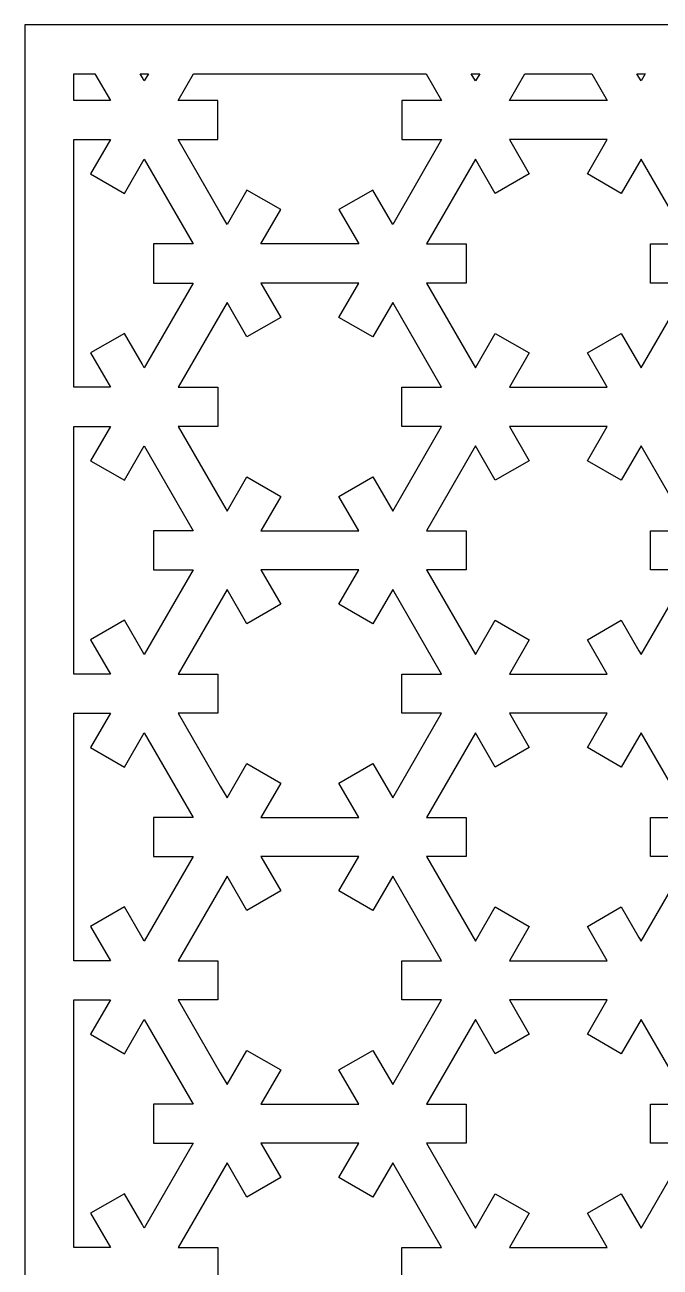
# Model space of a CAD drawing. Header units: centimetres. Extents: x -17.2 to -1.8, y -1.7 to 9.5.
# Drawn here: x -17.2 to -14.18, y 3.57 to 9.5 of the extents above; entities that cross this region are included whole.
import ezdxf

# ---------------------------------------------------------------- set-up
doc = ezdxf.new("R2010")
doc.units = ezdxf.units.CM
doc.header["$MEASUREMENT"] = 0
doc.layers.add('layer 1', color=7, linetype='Continuous')

msp = doc.modelspace()

# ---------------------------------------------------------------- linework, layer by layer
at = {"layer": 'layer 1', "color": 250}
for points, knots in [([(-17.20495, -1.68194), (-17.20495, -1.68194), (-17.20495, 9.5), (-17.20495, 9.5), (-17.20495, 9.5), (-17.20495, 9.5), (-9.7503, 9.5), (-9.7503, 9.5), (-9.7503, 9.5), (-9.7503, 9.5), (-9.7503, -1.68194), (-9.7503, -1.68194), (-9.7503, -1.68194), (-9.7503, -1.68194), (-17.20495, -1.68194), (-17.20495, -1.68194)], [0, 0, 0, 0, 0.2, 0.2, 0.2, 0.2, 0.4, 0.4, 0.4, 0.4, 0.6, 0.6, 0.6, 0.6, 1, 1, 1, 1]), ([(-16.97198, 9.13893), (-16.97198, 9.13893), (-16.97198, 9.13893), (-16.97198, 9.13893), (-16.97198, 9.13893), (-16.97198, 9.13893), (-16.79709, 9.13893), (-16.79709, 9.13893), (-16.79709, 9.13893), (-16.79709, 9.13893), (-16.87107, 9.26703), (-16.87107, 9.26703), (-16.87107, 9.26703), (-16.87107, 9.26703), (-16.97198, 9.26703), (-16.97198, 9.26703), (-16.97198, 9.26703), (-16.97198, 9.26703), (-16.97198, 9.13893), (-16.97198, 9.13893)], [0, 0, 0, 0, 0.1666667, 0.1666667, 0.1666667, 0.1666667, 0.3333333, 0.3333333, 0.3333333, 0.3333333, 0.5, 0.5, 0.5, 0.5, 0.6666667, 0.6666667, 0.6666667, 0.6666667, 1, 1, 1, 1]), ([(-16.65566, 9.26703), (-16.65566, 9.26703), (-16.65566, 9.26703), (-16.65566, 9.26703), (-16.65566, 9.26703), (-16.65566, 9.26703), (-16.64601, 9.25031), (-16.64601, 9.25031), (-16.64601, 9.25031), (-16.64601, 9.25031), (-16.63556, 9.23222), (-16.63556, 9.23222), (-16.63556, 9.23222), (-16.63556, 9.23222), (-16.61542, 9.26703), (-16.61542, 9.26703), (-16.61542, 9.26703), (-16.61542, 9.26703), (-16.65566, 9.26703), (-16.65566, 9.26703)], [0, 0, 0, 0, 0.1666667, 0.1666667, 0.1666667, 0.1666667, 0.3333333, 0.3333333, 0.3333333, 0.3333333, 0.5, 0.5, 0.5, 0.5, 0.6666667, 0.6666667, 0.6666667, 0.6666667, 1, 1, 1, 1]), ([(-16.40003, 9.26703), (-16.40003, 9.26703), (-16.40003, 9.26703), (-16.40003, 9.26703), (-16.40003, 9.26703), (-16.40003, 9.26703), (-16.47402, 9.13893), (-16.47402, 9.13893), (-16.47402, 9.13893), (-16.47402, 9.13893), (-16.28494, 9.13893), (-16.28494, 9.13893), (-16.28494, 9.13893), (-16.28494, 9.13893), (-16.28494, 9.13891), (-16.28494, 9.13891), (-16.28494, 9.13891), (-16.28494, 9.13891), (-16.28494, 8.95242), (-16.28494, 8.95242), (-16.28494, 8.95242), (-16.28494, 8.95242), (-16.28494, 8.95238), (-16.28494, 8.95238), (-16.28494, 8.95238), (-16.28494, 8.95238), (-16.47402, 8.95238), (-16.47402, 8.95238), (-16.47402, 8.95238), (-16.47402, 8.95238), (-16.27315, 8.60451), (-16.27315, 8.60451), (-16.27315, 8.60451), (-16.27315, 8.60451), (-16.24068, 8.54823), (-16.24068, 8.54823), (-16.24068, 8.54823), (-16.24068, 8.54823), (-16.14609, 8.712), (-16.14609, 8.712), (-16.14609, 8.712), (-16.14609, 8.712), (-15.98458, 8.61875), (-15.98458, 8.61875), (-15.98458, 8.61875), (-15.98458, 8.61875), (-15.98458, 8.61873), (-15.98458, 8.61873), (-15.98458, 8.61873), (-15.98458, 8.61873), (-16.0791, 8.45498), (-16.0791, 8.45498), (-16.0791, 8.45498), (-16.0791, 8.45498), (-15.61242, 8.45498), (-15.61242, 8.45498), (-15.61242, 8.45498), (-15.61242, 8.45498), (-15.70694, 8.61873), (-15.70694, 8.61873), (-15.70694, 8.61873), (-15.70694, 8.61873), (-15.70694, 8.61875), (-15.70694, 8.61875), (-15.70694, 8.61875), (-15.70694, 8.61875), (-15.5454, 8.712), (-15.5454, 8.712), (-15.5454, 8.712), (-15.5454, 8.712), (-15.45084, 8.54823), (-15.45084, 8.54823), (-15.45084, 8.54823), (-15.45084, 8.54823), (-15.21753, 8.95238), (-15.21753, 8.95238), (-15.21753, 8.95238), (-15.21753, 8.95238), (-15.40658, 8.95238), (-15.40658, 8.95238), (-15.40658, 8.95238), (-15.40658, 8.95238), (-15.40658, 8.95242), (-15.40658, 8.95242), (-15.40658, 8.95242), (-15.40658, 8.95242), (-15.40658, 9.13891), (-15.40658, 9.13891), (-15.40658, 9.13891), (-15.40658, 9.13891), (-15.40658, 9.13893), (-15.40658, 9.13893), (-15.40658, 9.13893), (-15.40658, 9.13893), (-15.21753, 9.13893), (-15.21753, 9.13893), (-15.21753, 9.13893), (-15.21753, 9.13893), (-15.29149, 9.26703), (-15.29149, 9.26703), (-15.29149, 9.26703), (-15.29149, 9.26703), (-16.40003, 9.26703), (-16.40003, 9.26703)], [0, 0, 0, 0, 0.037037, 0.037037, 0.037037, 0.037037, 0.0740741, 0.0740741, 0.0740741, 0.0740741, 0.1111111, 0.1111111, 0.1111111, 0.1111111, 0.1481481, 0.1481481, 0.1481481, 0.1481481, 0.1851852, 0.1851852, 0.1851852, 0.1851852, 0.2222222, 0.2222222, 0.2222222, 0.2222222, 0.2592593, 0.2592593, 0.2592593, 0.2592593, 0.2962963, 0.2962963, 0.2962963, 0.2962963, 0.3333333, 0.3333333, 0.3333333, 0.3333333, 0.3703704, 0.3703704, 0.3703704, 0.3703704, 0.4074074, 0.4074074, 0.4074074, 0.4074074, 0.4444444, 0.4444444, 0.4444444, 0.4444444, 0.4814815, 0.4814815, 0.4814815, 0.4814815, 0.5185185, 0.5185185, 0.5185185, 0.5185185, 0.5555556, 0.5555556, 0.5555556, 0.5555556, 0.5925926, 0.5925926, 0.5925926, 0.5925926, 0.6296296, 0.6296296, 0.6296296, 0.6296296, 0.6666667, 0.6666667, 0.6666667, 0.6666667, 0.7037037, 0.7037037, 0.7037037, 0.7037037, 0.7407407, 0.7407407, 0.7407407, 0.7407407, 0.7777778, 0.7777778, 0.7777778, 0.7777778, 0.8148148, 0.8148148, 0.8148148, 0.8148148, 0.8518519, 0.8518519, 0.8518519, 0.8518519, 0.8888889, 0.8888889, 0.8888889, 0.8888889, 0.9259259, 0.9259259, 0.9259259, 0.9259259, 1, 1, 1, 1]), ([(-15.07606, 9.26703), (-15.07606, 9.26703), (-15.07606, 9.26703), (-15.07606, 9.26703), (-15.07606, 9.26703), (-15.07606, 9.26703), (-15.05594, 9.23222), (-15.05594, 9.23222), (-15.05594, 9.23222), (-15.05594, 9.23222), (-15.03583, 9.26703), (-15.03583, 9.26703), (-15.03583, 9.26703), (-15.03583, 9.26703), (-15.07606, 9.26703), (-15.07606, 9.26703)], [0, 0, 0, 0, 0.2, 0.2, 0.2, 0.2, 0.4, 0.4, 0.4, 0.4, 0.6, 0.6, 0.6, 0.6, 1, 1, 1, 1]), ([(-14.82045, 9.26703), (-14.82045, 9.26703), (-14.82045, 9.26703), (-14.82045, 9.26703), (-14.82045, 9.26703), (-14.82045, 9.26703), (-14.8944, 9.13893), (-14.8944, 9.13893), (-14.8944, 9.13893), (-14.8944, 9.13893), (-14.42768, 9.13893), (-14.42768, 9.13893), (-14.42768, 9.13893), (-14.42768, 9.13893), (-14.50167, 9.26703), (-14.50167, 9.26703), (-14.50167, 9.26703), (-14.50167, 9.26703), (-14.82045, 9.26703), (-14.82045, 9.26703)], [0, 0, 0, 0, 0.1666667, 0.1666667, 0.1666667, 0.1666667, 0.3333333, 0.3333333, 0.3333333, 0.3333333, 0.5, 0.5, 0.5, 0.5, 0.6666667, 0.6666667, 0.6666667, 0.6666667, 1, 1, 1, 1]), ([(-14.28627, 9.26703), (-14.28627, 9.26703), (-14.28627, 9.26703), (-14.28627, 9.26703), (-14.28627, 9.26703), (-14.28627, 9.26703), (-14.2766, 9.25031), (-14.2766, 9.25031), (-14.2766, 9.25031), (-14.2766, 9.25031), (-14.26614, 9.23222), (-14.26614, 9.23222), (-14.26614, 9.23222), (-14.26614, 9.23222), (-14.24602, 9.26703), (-14.24602, 9.26703), (-14.24602, 9.26703), (-14.24602, 9.26703), (-14.28627, 9.26703), (-14.28627, 9.26703)], [0, 0, 0, 0, 0.1666667, 0.1666667, 0.1666667, 0.1666667, 0.3333333, 0.3333333, 0.3333333, 0.3333333, 0.5, 0.5, 0.5, 0.5, 0.6666667, 0.6666667, 0.6666667, 0.6666667, 1, 1, 1, 1]), ([(-16.97198, 7.77101), (-16.97198, 7.77101), (-16.97198, 7.77101), (-16.97198, 7.77101), (-16.97198, 7.77101), (-16.97198, 7.77101), (-16.79709, 7.77101), (-16.79709, 7.77101), (-16.79709, 7.77101), (-16.79709, 7.77101), (-16.89164, 7.93474), (-16.89164, 7.93474), (-16.89164, 7.93474), (-16.89164, 7.93474), (-16.7301, 8.02803), (-16.7301, 8.02803), (-16.7301, 8.02803), (-16.7301, 8.02803), (-16.64601, 7.88235), (-16.64601, 7.88235), (-16.64601, 7.88235), (-16.64601, 7.88235), (-16.63556, 7.86426), (-16.63556, 7.86426), (-16.63556, 7.86426), (-16.63556, 7.86426), (-16.40223, 8.26843), (-16.40223, 8.26843), (-16.40223, 8.26843), (-16.40223, 8.26843), (-16.59129, 8.26843), (-16.59129, 8.26843), (-16.59129, 8.26843), (-16.59129, 8.26843), (-16.59129, 8.26847), (-16.59129, 8.26847), (-16.59129, 8.26847), (-16.59129, 8.26847), (-16.59129, 8.45496), (-16.59129, 8.45496), (-16.59129, 8.45496), (-16.59129, 8.45496), (-16.59129, 8.45498), (-16.59129, 8.45498), (-16.59129, 8.45498), (-16.59129, 8.45498), (-16.40223, 8.45498), (-16.40223, 8.45498), (-16.40223, 8.45498), (-16.40223, 8.45498), (-16.63556, 8.85913), (-16.63556, 8.85913), (-16.63556, 8.85913), (-16.63556, 8.85913), (-16.7301, 8.69539), (-16.7301, 8.69539), (-16.7301, 8.69539), (-16.7301, 8.69539), (-16.89164, 8.78862), (-16.89164, 8.78862), (-16.89164, 8.78862), (-16.89164, 8.78862), (-16.89161, 8.78865), (-16.89161, 8.78865), (-16.89161, 8.78865), (-16.89161, 8.78865), (-16.89164, 8.78865), (-16.89164, 8.78865), (-16.89164, 8.78865), (-16.89164, 8.78865), (-16.79712, 8.95238), (-16.79712, 8.95238), (-16.79712, 8.95238), (-16.79712, 8.95238), (-16.97198, 8.95238), (-16.97198, 8.95238), (-16.97198, 8.95238), (-16.97198, 8.95238), (-16.97198, 7.77101), (-16.97198, 7.77101)], [0, 0, 0, 0, 0.047619, 0.047619, 0.047619, 0.047619, 0.0952381, 0.0952381, 0.0952381, 0.0952381, 0.1428571, 0.1428571, 0.1428571, 0.1428571, 0.1904762, 0.1904762, 0.1904762, 0.1904762, 0.2380952, 0.2380952, 0.2380952, 0.2380952, 0.2857143, 0.2857143, 0.2857143, 0.2857143, 0.3333333, 0.3333333, 0.3333333, 0.3333333, 0.3809524, 0.3809524, 0.3809524, 0.3809524, 0.4285714, 0.4285714, 0.4285714, 0.4285714, 0.4761905, 0.4761905, 0.4761905, 0.4761905, 0.5238095, 0.5238095, 0.5238095, 0.5238095, 0.5714286, 0.5714286, 0.5714286, 0.5714286, 0.6190476, 0.6190476, 0.6190476, 0.6190476, 0.6666667, 0.6666667, 0.6666667, 0.6666667, 0.7142857, 0.7142857, 0.7142857, 0.7142857, 0.7619048, 0.7619048, 0.7619048, 0.7619048, 0.8095238, 0.8095238, 0.8095238, 0.8095238, 0.8571429, 0.8571429, 0.8571429, 0.8571429, 0.9047619, 0.9047619, 0.9047619, 0.9047619, 1, 1, 1, 1]), ([(-14.8944, 7.77101), (-14.8944, 7.77101), (-14.8944, 7.77101), (-14.8944, 7.77101), (-14.8944, 7.77101), (-14.8944, 7.77101), (-14.79988, 7.93474), (-14.79988, 7.93474), (-14.79988, 7.93474), (-14.79988, 7.93474), (-14.96142, 8.02803), (-14.96142, 8.02803), (-14.96142, 8.02803), (-14.96142, 8.02803), (-15.05594, 7.86426), (-15.05594, 7.86426), (-15.05594, 7.86426), (-15.05594, 7.86426), (-15.28931, 8.26843), (-15.28931, 8.26843), (-15.28931, 8.26843), (-15.28931, 8.26843), (-15.10024, 8.26843), (-15.10024, 8.26843), (-15.10024, 8.26843), (-15.10024, 8.26843), (-15.10024, 8.26847), (-15.10024, 8.26847), (-15.10024, 8.26847), (-15.10024, 8.26847), (-15.10024, 8.45496), (-15.10024, 8.45496), (-15.10024, 8.45496), (-15.10024, 8.45496), (-15.10024, 8.45498), (-15.10024, 8.45498), (-15.10024, 8.45498), (-15.10024, 8.45498), (-15.28931, 8.45498), (-15.28931, 8.45498), (-15.28931, 8.45498), (-15.28931, 8.45498), (-15.05598, 8.85913), (-15.05598, 8.85913), (-15.05598, 8.85913), (-15.05598, 8.85913), (-14.96142, 8.69539), (-14.96142, 8.69539), (-14.96142, 8.69539), (-14.96142, 8.69539), (-14.79988, 8.78862), (-14.79988, 8.78862), (-14.79988, 8.78862), (-14.79988, 8.78862), (-14.79988, 8.78865), (-14.79988, 8.78865), (-14.79988, 8.78865), (-14.79988, 8.78865), (-14.8944, 8.95238), (-14.8944, 8.95238), (-14.8944, 8.95238), (-14.8944, 8.95238), (-14.42772, 8.95238), (-14.42772, 8.95238), (-14.42772, 8.95238), (-14.42772, 8.95238), (-14.52224, 8.78865), (-14.52224, 8.78865), (-14.52224, 8.78865), (-14.52224, 8.78865), (-14.52224, 8.78862), (-14.52224, 8.78862), (-14.52224, 8.78862), (-14.52224, 8.78862), (-14.36069, 8.69539), (-14.36069, 8.69539), (-14.36069, 8.69539), (-14.36069, 8.69539), (-14.26614, 8.85913), (-14.26614, 8.85913), (-14.26614, 8.85913), (-14.26614, 8.85913), (-14.03282, 8.45498), (-14.03282, 8.45498), (-14.03282, 8.45498), (-14.03282, 8.45498), (-14.22188, 8.45498), (-14.22188, 8.45498), (-14.22188, 8.45498), (-14.22188, 8.45498), (-14.22188, 8.45496), (-14.22188, 8.45496), (-14.22188, 8.45496), (-14.22188, 8.45496), (-14.22188, 8.26847), (-14.22188, 8.26847), (-14.22188, 8.26847), (-14.22188, 8.26847), (-14.22188, 8.26843), (-14.22188, 8.26843), (-14.22188, 8.26843), (-14.22188, 8.26843), (-14.03282, 8.26843), (-14.03282, 8.26843), (-14.03282, 8.26843), (-14.03282, 8.26843), (-14.26614, 7.86426), (-14.26614, 7.86426), (-14.26614, 7.86426), (-14.26614, 7.86426), (-14.2766, 7.88239), (-14.2766, 7.88239), (-14.2766, 7.88239), (-14.2766, 7.88239), (-14.36069, 8.02803), (-14.36069, 8.02803), (-14.36069, 8.02803), (-14.36069, 8.02803), (-14.52224, 7.93478), (-14.52224, 7.93478), (-14.52224, 7.93478), (-14.52224, 7.93478), (-14.42768, 7.77101), (-14.42768, 7.77101), (-14.42768, 7.77101), (-14.42768, 7.77101), (-14.8944, 7.77101), (-14.8944, 7.77101)], [0, 0, 0, 0, 0.030303, 0.030303, 0.030303, 0.030303, 0.0606061, 0.0606061, 0.0606061, 0.0606061, 0.0909091, 0.0909091, 0.0909091, 0.0909091, 0.1212121, 0.1212121, 0.1212121, 0.1212121, 0.1515152, 0.1515152, 0.1515152, 0.1515152, 0.1818182, 0.1818182, 0.1818182, 0.1818182, 0.2121212, 0.2121212, 0.2121212, 0.2121212, 0.2424242, 0.2424242, 0.2424242, 0.2424242, 0.2727273, 0.2727273, 0.2727273, 0.2727273, 0.3030303, 0.3030303, 0.3030303, 0.3030303, 0.3333333, 0.3333333, 0.3333333, 0.3333333, 0.3636364, 0.3636364, 0.3636364, 0.3636364, 0.3939394, 0.3939394, 0.3939394, 0.3939394, 0.4242424, 0.4242424, 0.4242424, 0.4242424, 0.4545455, 0.4545455, 0.4545455, 0.4545455, 0.4848485, 0.4848485, 0.4848485, 0.4848485, 0.5151515, 0.5151515, 0.5151515, 0.5151515, 0.5454545, 0.5454545, 0.5454545, 0.5454545, 0.5757576, 0.5757576, 0.5757576, 0.5757576, 0.6060606, 0.6060606, 0.6060606, 0.6060606, 0.6363636, 0.6363636, 0.6363636, 0.6363636, 0.6666667, 0.6666667, 0.6666667, 0.6666667, 0.6969697, 0.6969697, 0.6969697, 0.6969697, 0.7272727, 0.7272727, 0.7272727, 0.7272727, 0.7575758, 0.7575758, 0.7575758, 0.7575758, 0.7878788, 0.7878788, 0.7878788, 0.7878788, 0.8181818, 0.8181818, 0.8181818, 0.8181818, 0.8484848, 0.8484848, 0.8484848, 0.8484848, 0.8787879, 0.8787879, 0.8787879, 0.8787879, 0.9090909, 0.9090909, 0.9090909, 0.9090909, 0.9393939, 0.9393939, 0.9393939, 0.9393939, 1, 1, 1, 1]), ([(-15.70694, 8.10466), (-15.70694, 8.10466), (-15.70694, 8.10466), (-15.70694, 8.10466), (-15.70694, 8.10466), (-15.70694, 8.10466), (-15.5454, 8.01143), (-15.5454, 8.01143), (-15.5454, 8.01143), (-15.5454, 8.01143), (-15.45088, 8.17516), (-15.45088, 8.17516), (-15.45088, 8.17516), (-15.45088, 8.17516), (-15.21753, 7.77101), (-15.21753, 7.77101), (-15.21753, 7.77101), (-15.21753, 7.77101), (-15.40658, 7.77101), (-15.40658, 7.77101), (-15.40658, 7.77101), (-15.40658, 7.77101), (-15.40658, 7.77098), (-15.40658, 7.77098), (-15.40658, 7.77098), (-15.40658, 7.77098), (-15.40658, 7.58448), (-15.40658, 7.58448), (-15.40658, 7.58448), (-15.40658, 7.58448), (-15.40658, 7.58442), (-15.40658, 7.58442), (-15.40658, 7.58442), (-15.40658, 7.58442), (-15.21753, 7.58442), (-15.21753, 7.58442), (-15.21753, 7.58442), (-15.21753, 7.58442), (-15.45084, 7.18031), (-15.45084, 7.18031), (-15.45084, 7.18031), (-15.45084, 7.18031), (-15.5454, 7.34407), (-15.5454, 7.34407), (-15.5454, 7.34407), (-15.5454, 7.34407), (-15.70694, 7.25083), (-15.70694, 7.25083), (-15.70694, 7.25083), (-15.70694, 7.25083), (-15.70694, 7.25079), (-15.70694, 7.25079), (-15.70694, 7.25079), (-15.70694, 7.25079), (-15.70694, 7.25075), (-15.70694, 7.25075), (-15.70694, 7.25075), (-15.70694, 7.25075), (-15.61242, 7.08706), (-15.61242, 7.08706), (-15.61242, 7.08706), (-15.61242, 7.08706), (-16.0791, 7.08706), (-16.0791, 7.08706), (-16.0791, 7.08706), (-16.0791, 7.08706), (-15.98458, 7.25075), (-15.98458, 7.25075), (-15.98458, 7.25075), (-15.98458, 7.25075), (-15.98458, 7.25083), (-15.98458, 7.25083), (-15.98458, 7.25083), (-15.98458, 7.25083), (-16.14609, 7.34407), (-16.14609, 7.34407), (-16.14609, 7.34407), (-16.14609, 7.34407), (-16.24068, 7.18027), (-16.24068, 7.18027), (-16.24068, 7.18027), (-16.24068, 7.18027), (-16.27315, 7.23659), (-16.27315, 7.23659), (-16.27315, 7.23659), (-16.27315, 7.23659), (-16.47402, 7.58442), (-16.47402, 7.58442), (-16.47402, 7.58442), (-16.47402, 7.58442), (-16.28494, 7.58442), (-16.28494, 7.58442), (-16.28494, 7.58442), (-16.28494, 7.58442), (-16.28494, 7.58448), (-16.28494, 7.58448), (-16.28494, 7.58448), (-16.28494, 7.58448), (-16.28494, 7.77098), (-16.28494, 7.77098), (-16.28494, 7.77098), (-16.28494, 7.77098), (-16.28494, 7.77101), (-16.28494, 7.77101), (-16.28494, 7.77101), (-16.28494, 7.77101), (-16.47402, 7.77101), (-16.47402, 7.77101), (-16.47402, 7.77101), (-16.47402, 7.77101), (-16.24065, 8.17516), (-16.24065, 8.17516), (-16.24065, 8.17516), (-16.24065, 8.17516), (-16.14609, 8.01143), (-16.14609, 8.01143), (-16.14609, 8.01143), (-16.14609, 8.01143), (-15.98454, 8.10466), (-15.98454, 8.10466), (-15.98454, 8.10466), (-15.98454, 8.10466), (-16.0791, 8.26843), (-16.0791, 8.26843), (-16.0791, 8.26843), (-16.0791, 8.26843), (-15.61238, 8.26843), (-15.61238, 8.26843), (-15.61238, 8.26843), (-15.61238, 8.26843), (-15.70694, 8.10466), (-15.70694, 8.10466)], [0, 0, 0, 0, 0.0294118, 0.0294118, 0.0294118, 0.0294118, 0.0588235, 0.0588235, 0.0588235, 0.0588235, 0.0882353, 0.0882353, 0.0882353, 0.0882353, 0.1176471, 0.1176471, 0.1176471, 0.1176471, 0.1470588, 0.1470588, 0.1470588, 0.1470588, 0.1764706, 0.1764706, 0.1764706, 0.1764706, 0.2058824, 0.2058824, 0.2058824, 0.2058824, 0.2352941, 0.2352941, 0.2352941, 0.2352941, 0.2647059, 0.2647059, 0.2647059, 0.2647059, 0.2941176, 0.2941176, 0.2941176, 0.2941176, 0.3235294, 0.3235294, 0.3235294, 0.3235294, 0.3529412, 0.3529412, 0.3529412, 0.3529412, 0.3823529, 0.3823529, 0.3823529, 0.3823529, 0.4117647, 0.4117647, 0.4117647, 0.4117647, 0.4411765, 0.4411765, 0.4411765, 0.4411765, 0.4705882, 0.4705882, 0.4705882, 0.4705882, 0.5, 0.5, 0.5, 0.5, 0.5294118, 0.5294118, 0.5294118, 0.5294118, 0.5588235, 0.5588235, 0.5588235, 0.5588235, 0.5882353, 0.5882353, 0.5882353, 0.5882353, 0.6176471, 0.6176471, 0.6176471, 0.6176471, 0.6470588, 0.6470588, 0.6470588, 0.6470588, 0.6764706, 0.6764706, 0.6764706, 0.6764706, 0.7058824, 0.7058824, 0.7058824, 0.7058824, 0.7352941, 0.7352941, 0.7352941, 0.7352941, 0.7647059, 0.7647059, 0.7647059, 0.7647059, 0.7941176, 0.7941176, 0.7941176, 0.7941176, 0.8235294, 0.8235294, 0.8235294, 0.8235294, 0.8529412, 0.8529412, 0.8529412, 0.8529412, 0.8823529, 0.8823529, 0.8823529, 0.8823529, 0.9117647, 0.9117647, 0.9117647, 0.9117647, 0.9411765, 0.9411765, 0.9411765, 0.9411765, 1, 1, 1, 1]), ([(-16.97198, 6.40307), (-16.97198, 6.40307), (-16.97198, 6.40307), (-16.97198, 6.40307), (-16.97198, 6.40307), (-16.97198, 6.40307), (-16.79709, 6.40307), (-16.79709, 6.40307), (-16.79709, 6.40307), (-16.79709, 6.40307), (-16.89164, 6.56682), (-16.89164, 6.56682), (-16.89164, 6.56682), (-16.89164, 6.56682), (-16.7301, 6.66009), (-16.7301, 6.66009), (-16.7301, 6.66009), (-16.7301, 6.66009), (-16.64601, 6.51443), (-16.64601, 6.51443), (-16.64601, 6.51443), (-16.64601, 6.51443), (-16.63556, 6.49632), (-16.63556, 6.49632), (-16.63556, 6.49632), (-16.63556, 6.49632), (-16.40223, 6.90053), (-16.40223, 6.90053), (-16.40223, 6.90053), (-16.40223, 6.90053), (-16.59129, 6.90053), (-16.59129, 6.90053), (-16.59129, 6.90053), (-16.59129, 6.90053), (-16.59129, 7.08699), (-16.59129, 7.08699), (-16.59129, 7.08699), (-16.59129, 7.08699), (-16.59129, 7.08706), (-16.59129, 7.08706), (-16.59129, 7.08706), (-16.59129, 7.08706), (-16.40223, 7.08706), (-16.40223, 7.08706), (-16.40223, 7.08706), (-16.40223, 7.08706), (-16.63556, 7.49121), (-16.63556, 7.49121), (-16.63556, 7.49121), (-16.63556, 7.49121), (-16.7301, 7.32741), (-16.7301, 7.32741), (-16.7301, 7.32741), (-16.7301, 7.32741), (-16.89164, 7.42069), (-16.89164, 7.42069), (-16.89164, 7.42069), (-16.89164, 7.42069), (-16.89161, 7.42073), (-16.89161, 7.42073), (-16.89161, 7.42073), (-16.89161, 7.42073), (-16.89164, 7.42073), (-16.89164, 7.42073), (-16.89164, 7.42073), (-16.89164, 7.42073), (-16.79712, 7.58442), (-16.79712, 7.58442), (-16.79712, 7.58442), (-16.79712, 7.58442), (-16.97198, 7.58442), (-16.97198, 7.58442), (-16.97198, 7.58442), (-16.97198, 7.58442), (-16.97198, 6.40307), (-16.97198, 6.40307)], [0, 0, 0, 0, 0.05, 0.05, 0.05, 0.05, 0.1, 0.1, 0.1, 0.1, 0.15, 0.15, 0.15, 0.15, 0.2, 0.2, 0.2, 0.2, 0.25, 0.25, 0.25, 0.25, 0.3, 0.3, 0.3, 0.3, 0.35, 0.35, 0.35, 0.35, 0.4, 0.4, 0.4, 0.4, 0.45, 0.45, 0.45, 0.45, 0.5, 0.5, 0.5, 0.5, 0.55, 0.55, 0.55, 0.55, 0.6, 0.6, 0.6, 0.6, 0.65, 0.65, 0.65, 0.65, 0.7, 0.7, 0.7, 0.7, 0.75, 0.75, 0.75, 0.75, 0.8, 0.8, 0.8, 0.8, 0.85, 0.85, 0.85, 0.85, 0.9, 0.9, 0.9, 0.9, 1, 1, 1, 1]), ([(-14.8944, 6.40307), (-14.8944, 6.40307), (-14.8944, 6.40307), (-14.8944, 6.40307), (-14.8944, 6.40307), (-14.8944, 6.40307), (-14.79988, 6.56682), (-14.79988, 6.56682), (-14.79988, 6.56682), (-14.79988, 6.56682), (-14.96142, 6.66005), (-14.96142, 6.66005), (-14.96142, 6.66005), (-14.96142, 6.66005), (-14.96142, 6.66009), (-14.96142, 6.66009), (-14.96142, 6.66009), (-14.96142, 6.66009), (-15.05594, 6.49632), (-15.05594, 6.49632), (-15.05594, 6.49632), (-15.05594, 6.49632), (-15.28931, 6.90053), (-15.28931, 6.90053), (-15.28931, 6.90053), (-15.28931, 6.90053), (-15.10024, 6.90053), (-15.10024, 6.90053), (-15.10024, 6.90053), (-15.10024, 6.90053), (-15.10024, 7.08699), (-15.10024, 7.08699), (-15.10024, 7.08699), (-15.10024, 7.08699), (-15.10024, 7.08706), (-15.10024, 7.08706), (-15.10024, 7.08706), (-15.10024, 7.08706), (-15.28931, 7.08706), (-15.28931, 7.08706), (-15.28931, 7.08706), (-15.28931, 7.08706), (-15.05598, 7.49121), (-15.05598, 7.49121), (-15.05598, 7.49121), (-15.05598, 7.49121), (-14.96142, 7.32741), (-14.96142, 7.32741), (-14.96142, 7.32741), (-14.96142, 7.32741), (-14.79988, 7.42069), (-14.79988, 7.42069), (-14.79988, 7.42069), (-14.79988, 7.42069), (-14.79988, 7.42073), (-14.79988, 7.42073), (-14.79988, 7.42073), (-14.79988, 7.42073), (-14.8944, 7.58442), (-14.8944, 7.58442), (-14.8944, 7.58442), (-14.8944, 7.58442), (-14.42772, 7.58442), (-14.42772, 7.58442), (-14.42772, 7.58442), (-14.42772, 7.58442), (-14.52224, 7.42073), (-14.52224, 7.42073), (-14.52224, 7.42073), (-14.52224, 7.42073), (-14.52224, 7.42069), (-14.52224, 7.42069), (-14.52224, 7.42069), (-14.52224, 7.42069), (-14.36069, 7.32741), (-14.36069, 7.32741), (-14.36069, 7.32741), (-14.36069, 7.32741), (-14.26614, 7.49121), (-14.26614, 7.49121), (-14.26614, 7.49121), (-14.26614, 7.49121), (-14.03282, 7.08706), (-14.03282, 7.08706), (-14.03282, 7.08706), (-14.03282, 7.08706), (-14.22188, 7.08706), (-14.22188, 7.08706), (-14.22188, 7.08706), (-14.22188, 7.08706), (-14.22188, 7.08699), (-14.22188, 7.08699), (-14.22188, 7.08699), (-14.22188, 7.08699), (-14.22188, 6.90053), (-14.22188, 6.90053), (-14.22188, 6.90053), (-14.22188, 6.90053), (-14.03282, 6.90053), (-14.03282, 6.90053), (-14.03282, 6.90053), (-14.03282, 6.90053), (-14.26614, 6.49632), (-14.26614, 6.49632), (-14.26614, 6.49632), (-14.26614, 6.49632), (-14.2766, 6.51443), (-14.2766, 6.51443), (-14.2766, 6.51443), (-14.2766, 6.51443), (-14.36069, 6.66009), (-14.36069, 6.66009), (-14.36069, 6.66009), (-14.36069, 6.66009), (-14.52224, 6.56682), (-14.52224, 6.56682), (-14.52224, 6.56682), (-14.52224, 6.56682), (-14.42768, 6.40307), (-14.42768, 6.40307), (-14.42768, 6.40307), (-14.42768, 6.40307), (-14.8944, 6.40307), (-14.8944, 6.40307)], [0, 0, 0, 0, 0.03125, 0.03125, 0.03125, 0.03125, 0.0625, 0.0625, 0.0625, 0.0625, 0.09375, 0.09375, 0.09375, 0.09375, 0.125, 0.125, 0.125, 0.125, 0.15625, 0.15625, 0.15625, 0.15625, 0.1875, 0.1875, 0.1875, 0.1875, 0.21875, 0.21875, 0.21875, 0.21875, 0.25, 0.25, 0.25, 0.25, 0.28125, 0.28125, 0.28125, 0.28125, 0.3125, 0.3125, 0.3125, 0.3125, 0.34375, 0.34375, 0.34375, 0.34375, 0.375, 0.375, 0.375, 0.375, 0.40625, 0.40625, 0.40625, 0.40625, 0.4375, 0.4375, 0.4375, 0.4375, 0.46875, 0.46875, 0.46875, 0.46875, 0.5, 0.5, 0.5, 0.5, 0.53125, 0.53125, 0.53125, 0.53125, 0.5625, 0.5625, 0.5625, 0.5625, 0.59375, 0.59375, 0.59375, 0.59375, 0.625, 0.625, 0.625, 0.625, 0.65625, 0.65625, 0.65625, 0.65625, 0.6875, 0.6875, 0.6875, 0.6875, 0.71875, 0.71875, 0.71875, 0.71875, 0.75, 0.75, 0.75, 0.75, 0.78125, 0.78125, 0.78125, 0.78125, 0.8125, 0.8125, 0.8125, 0.8125, 0.84375, 0.84375, 0.84375, 0.84375, 0.875, 0.875, 0.875, 0.875, 0.90625, 0.90625, 0.90625, 0.90625, 0.9375, 0.9375, 0.9375, 0.9375, 1, 1, 1, 1]), ([(-15.70694, 6.73674), (-15.70694, 6.73674), (-15.70694, 6.73674), (-15.70694, 6.73674), (-15.70694, 6.73674), (-15.70694, 6.73674), (-15.5454, 6.64346), (-15.5454, 6.64346), (-15.5454, 6.64346), (-15.5454, 6.64346), (-15.45088, 6.80722), (-15.45088, 6.80722), (-15.45088, 6.80722), (-15.45088, 6.80722), (-15.21753, 6.40307), (-15.21753, 6.40307), (-15.21753, 6.40307), (-15.21753, 6.40307), (-15.40658, 6.40307), (-15.40658, 6.40307), (-15.40658, 6.40307), (-15.40658, 6.40307), (-15.40658, 6.40302), (-15.40658, 6.40302), (-15.40658, 6.40302), (-15.40658, 6.40302), (-15.40658, 6.21652), (-15.40658, 6.21652), (-15.40658, 6.21652), (-15.40658, 6.21652), (-15.40658, 6.2165), (-15.40658, 6.2165), (-15.40658, 6.2165), (-15.40658, 6.2165), (-15.21753, 6.2165), (-15.21753, 6.2165), (-15.21753, 6.2165), (-15.21753, 6.2165), (-15.45084, 5.81235), (-15.45084, 5.81235), (-15.45084, 5.81235), (-15.45084, 5.81235), (-15.5454, 5.97614), (-15.5454, 5.97614), (-15.5454, 5.97614), (-15.5454, 5.97614), (-15.70694, 5.88287), (-15.70694, 5.88287), (-15.70694, 5.88287), (-15.70694, 5.88287), (-15.70694, 5.88283), (-15.70694, 5.88283), (-15.70694, 5.88283), (-15.70694, 5.88283), (-15.61242, 5.7191), (-15.61242, 5.7191), (-15.61242, 5.7191), (-15.61242, 5.7191), (-16.0791, 5.7191), (-16.0791, 5.7191), (-16.0791, 5.7191), (-16.0791, 5.7191), (-15.98458, 5.88283), (-15.98458, 5.88283), (-15.98458, 5.88283), (-15.98458, 5.88283), (-15.98458, 5.88287), (-15.98458, 5.88287), (-15.98458, 5.88287), (-15.98458, 5.88287), (-16.14609, 5.97614), (-16.14609, 5.97614), (-16.14609, 5.97614), (-16.14609, 5.97614), (-16.24068, 5.81235), (-16.24068, 5.81235), (-16.24068, 5.81235), (-16.24068, 5.81235), (-16.27315, 5.86863), (-16.27315, 5.86863), (-16.27315, 5.86863), (-16.27315, 5.86863), (-16.47402, 6.2165), (-16.47402, 6.2165), (-16.47402, 6.2165), (-16.47402, 6.2165), (-16.28494, 6.2165), (-16.28494, 6.2165), (-16.28494, 6.2165), (-16.28494, 6.2165), (-16.28494, 6.21652), (-16.28494, 6.21652), (-16.28494, 6.21652), (-16.28494, 6.21652), (-16.28494, 6.40302), (-16.28494, 6.40302), (-16.28494, 6.40302), (-16.28494, 6.40302), (-16.28494, 6.40307), (-16.28494, 6.40307), (-16.28494, 6.40307), (-16.28494, 6.40307), (-16.47402, 6.40307), (-16.47402, 6.40307), (-16.47402, 6.40307), (-16.47402, 6.40307), (-16.24065, 6.80722), (-16.24065, 6.80722), (-16.24065, 6.80722), (-16.24065, 6.80722), (-16.14609, 6.64346), (-16.14609, 6.64346), (-16.14609, 6.64346), (-16.14609, 6.64346), (-15.98454, 6.73674), (-15.98454, 6.73674), (-15.98454, 6.73674), (-15.98454, 6.73674), (-16.0791, 6.90053), (-16.0791, 6.90053), (-16.0791, 6.90053), (-16.0791, 6.90053), (-15.61238, 6.90053), (-15.61238, 6.90053), (-15.61238, 6.90053), (-15.61238, 6.90053), (-15.70694, 6.73674), (-15.70694, 6.73674)], [0, 0, 0, 0, 0.030303, 0.030303, 0.030303, 0.030303, 0.0606061, 0.0606061, 0.0606061, 0.0606061, 0.0909091, 0.0909091, 0.0909091, 0.0909091, 0.1212121, 0.1212121, 0.1212121, 0.1212121, 0.1515152, 0.1515152, 0.1515152, 0.1515152, 0.1818182, 0.1818182, 0.1818182, 0.1818182, 0.2121212, 0.2121212, 0.2121212, 0.2121212, 0.2424242, 0.2424242, 0.2424242, 0.2424242, 0.2727273, 0.2727273, 0.2727273, 0.2727273, 0.3030303, 0.3030303, 0.3030303, 0.3030303, 0.3333333, 0.3333333, 0.3333333, 0.3333333, 0.3636364, 0.3636364, 0.3636364, 0.3636364, 0.3939394, 0.3939394, 0.3939394, 0.3939394, 0.4242424, 0.4242424, 0.4242424, 0.4242424, 0.4545455, 0.4545455, 0.4545455, 0.4545455, 0.4848485, 0.4848485, 0.4848485, 0.4848485, 0.5151515, 0.5151515, 0.5151515, 0.5151515, 0.5454545, 0.5454545, 0.5454545, 0.5454545, 0.5757576, 0.5757576, 0.5757576, 0.5757576, 0.6060606, 0.6060606, 0.6060606, 0.6060606, 0.6363636, 0.6363636, 0.6363636, 0.6363636, 0.6666667, 0.6666667, 0.6666667, 0.6666667, 0.6969697, 0.6969697, 0.6969697, 0.6969697, 0.7272727, 0.7272727, 0.7272727, 0.7272727, 0.7575758, 0.7575758, 0.7575758, 0.7575758, 0.7878788, 0.7878788, 0.7878788, 0.7878788, 0.8181818, 0.8181818, 0.8181818, 0.8181818, 0.8484848, 0.8484848, 0.8484848, 0.8484848, 0.8787879, 0.8787879, 0.8787879, 0.8787879, 0.9090909, 0.9090909, 0.9090909, 0.9090909, 0.9393939, 0.9393939, 0.9393939, 0.9393939, 1, 1, 1, 1]), ([(-16.97198, 5.03512), (-16.97198, 5.03512), (-16.97198, 5.03512), (-16.97198, 5.03512), (-16.97198, 5.03512), (-16.97198, 5.03512), (-16.79709, 5.03512), (-16.79709, 5.03512), (-16.79709, 5.03512), (-16.79709, 5.03512), (-16.89164, 5.19888), (-16.89164, 5.19888), (-16.89164, 5.19888), (-16.89164, 5.19888), (-16.7301, 5.29213), (-16.7301, 5.29213), (-16.7301, 5.29213), (-16.7301, 5.29213), (-16.64601, 5.14649), (-16.64601, 5.14649), (-16.64601, 5.14649), (-16.64601, 5.14649), (-16.63556, 5.1284), (-16.63556, 5.1284), (-16.63556, 5.1284), (-16.63556, 5.1284), (-16.40223, 5.53255), (-16.40223, 5.53255), (-16.40223, 5.53255), (-16.40223, 5.53255), (-16.59129, 5.53255), (-16.59129, 5.53255), (-16.59129, 5.53255), (-16.59129, 5.53255), (-16.59129, 5.53257), (-16.59129, 5.53257), (-16.59129, 5.53257), (-16.59129, 5.53257), (-16.59129, 5.71907), (-16.59129, 5.71907), (-16.59129, 5.71907), (-16.59129, 5.71907), (-16.59129, 5.7191), (-16.59129, 5.7191), (-16.59129, 5.7191), (-16.59129, 5.7191), (-16.40223, 5.7191), (-16.40223, 5.7191), (-16.40223, 5.7191), (-16.40223, 5.7191), (-16.63556, 6.12323), (-16.63556, 6.12323), (-16.63556, 6.12323), (-16.63556, 6.12323), (-16.7301, 5.95949), (-16.7301, 5.95949), (-16.7301, 5.95949), (-16.7301, 5.95949), (-16.89164, 6.05272), (-16.89164, 6.05272), (-16.89164, 6.05272), (-16.89164, 6.05272), (-16.89161, 6.05276), (-16.89161, 6.05276), (-16.89161, 6.05276), (-16.89161, 6.05276), (-16.89164, 6.05276), (-16.89164, 6.05276), (-16.89164, 6.05276), (-16.89164, 6.05276), (-16.79712, 6.2165), (-16.79712, 6.2165), (-16.79712, 6.2165), (-16.79712, 6.2165), (-16.97198, 6.2165), (-16.97198, 6.2165), (-16.97198, 6.2165), (-16.97198, 6.2165), (-16.97198, 5.03512), (-16.97198, 5.03512)], [0, 0, 0, 0, 0.047619, 0.047619, 0.047619, 0.047619, 0.0952381, 0.0952381, 0.0952381, 0.0952381, 0.1428571, 0.1428571, 0.1428571, 0.1428571, 0.1904762, 0.1904762, 0.1904762, 0.1904762, 0.2380952, 0.2380952, 0.2380952, 0.2380952, 0.2857143, 0.2857143, 0.2857143, 0.2857143, 0.3333333, 0.3333333, 0.3333333, 0.3333333, 0.3809524, 0.3809524, 0.3809524, 0.3809524, 0.4285714, 0.4285714, 0.4285714, 0.4285714, 0.4761905, 0.4761905, 0.4761905, 0.4761905, 0.5238095, 0.5238095, 0.5238095, 0.5238095, 0.5714286, 0.5714286, 0.5714286, 0.5714286, 0.6190476, 0.6190476, 0.6190476, 0.6190476, 0.6666667, 0.6666667, 0.6666667, 0.6666667, 0.7142857, 0.7142857, 0.7142857, 0.7142857, 0.7619048, 0.7619048, 0.7619048, 0.7619048, 0.8095238, 0.8095238, 0.8095238, 0.8095238, 0.8571429, 0.8571429, 0.8571429, 0.8571429, 0.9047619, 0.9047619, 0.9047619, 0.9047619, 1, 1, 1, 1]), ([(-14.8944, 5.03512), (-14.8944, 5.03512), (-14.8944, 5.03512), (-14.8944, 5.03512), (-14.8944, 5.03512), (-14.8944, 5.03512), (-14.79988, 5.19888), (-14.79988, 5.19888), (-14.79988, 5.19888), (-14.79988, 5.19888), (-14.96142, 5.29213), (-14.96142, 5.29213), (-14.96142, 5.29213), (-14.96142, 5.29213), (-15.05594, 5.1284), (-15.05594, 5.1284), (-15.05594, 5.1284), (-15.05594, 5.1284), (-15.28931, 5.53255), (-15.28931, 5.53255), (-15.28931, 5.53255), (-15.28931, 5.53255), (-15.10024, 5.53255), (-15.10024, 5.53255), (-15.10024, 5.53255), (-15.10024, 5.53255), (-15.10024, 5.53257), (-15.10024, 5.53257), (-15.10024, 5.53257), (-15.10024, 5.53257), (-15.10024, 5.71907), (-15.10024, 5.71907), (-15.10024, 5.71907), (-15.10024, 5.71907), (-15.10024, 5.7191), (-15.10024, 5.7191), (-15.10024, 5.7191), (-15.10024, 5.7191), (-15.28931, 5.7191), (-15.28931, 5.7191), (-15.28931, 5.7191), (-15.28931, 5.7191), (-15.05598, 6.12323), (-15.05598, 6.12323), (-15.05598, 6.12323), (-15.05598, 6.12323), (-14.96142, 5.95949), (-14.96142, 5.95949), (-14.96142, 5.95949), (-14.96142, 5.95949), (-14.79988, 6.05272), (-14.79988, 6.05272), (-14.79988, 6.05272), (-14.79988, 6.05272), (-14.79988, 6.05276), (-14.79988, 6.05276), (-14.79988, 6.05276), (-14.79988, 6.05276), (-14.8944, 6.2165), (-14.8944, 6.2165), (-14.8944, 6.2165), (-14.8944, 6.2165), (-14.42772, 6.2165), (-14.42772, 6.2165), (-14.42772, 6.2165), (-14.42772, 6.2165), (-14.52224, 6.05276), (-14.52224, 6.05276), (-14.52224, 6.05276), (-14.52224, 6.05276), (-14.52224, 6.05272), (-14.52224, 6.05272), (-14.52224, 6.05272), (-14.52224, 6.05272), (-14.36069, 5.95949), (-14.36069, 5.95949), (-14.36069, 5.95949), (-14.36069, 5.95949), (-14.26614, 6.12323), (-14.26614, 6.12323), (-14.26614, 6.12323), (-14.26614, 6.12323), (-14.03282, 5.7191), (-14.03282, 5.7191), (-14.03282, 5.7191), (-14.03282, 5.7191), (-14.22188, 5.7191), (-14.22188, 5.7191), (-14.22188, 5.7191), (-14.22188, 5.7191), (-14.22188, 5.71907), (-14.22188, 5.71907), (-14.22188, 5.71907), (-14.22188, 5.71907), (-14.22188, 5.53257), (-14.22188, 5.53257), (-14.22188, 5.53257), (-14.22188, 5.53257), (-14.22188, 5.53255), (-14.22188, 5.53255), (-14.22188, 5.53255), (-14.22188, 5.53255), (-14.03282, 5.53255), (-14.03282, 5.53255), (-14.03282, 5.53255), (-14.03282, 5.53255), (-14.26614, 5.1284), (-14.26614, 5.1284), (-14.26614, 5.1284), (-14.26614, 5.1284), (-14.2766, 5.14649), (-14.2766, 5.14649), (-14.2766, 5.14649), (-14.2766, 5.14649), (-14.36069, 5.29213), (-14.36069, 5.29213), (-14.36069, 5.29213), (-14.36069, 5.29213), (-14.52224, 5.19888), (-14.52224, 5.19888), (-14.52224, 5.19888), (-14.52224, 5.19888), (-14.42768, 5.03512), (-14.42768, 5.03512), (-14.42768, 5.03512), (-14.42768, 5.03512), (-14.8944, 5.03512), (-14.8944, 5.03512)], [0, 0, 0, 0, 0.030303, 0.030303, 0.030303, 0.030303, 0.0606061, 0.0606061, 0.0606061, 0.0606061, 0.0909091, 0.0909091, 0.0909091, 0.0909091, 0.1212121, 0.1212121, 0.1212121, 0.1212121, 0.1515152, 0.1515152, 0.1515152, 0.1515152, 0.1818182, 0.1818182, 0.1818182, 0.1818182, 0.2121212, 0.2121212, 0.2121212, 0.2121212, 0.2424242, 0.2424242, 0.2424242, 0.2424242, 0.2727273, 0.2727273, 0.2727273, 0.2727273, 0.3030303, 0.3030303, 0.3030303, 0.3030303, 0.3333333, 0.3333333, 0.3333333, 0.3333333, 0.3636364, 0.3636364, 0.3636364, 0.3636364, 0.3939394, 0.3939394, 0.3939394, 0.3939394, 0.4242424, 0.4242424, 0.4242424, 0.4242424, 0.4545455, 0.4545455, 0.4545455, 0.4545455, 0.4848485, 0.4848485, 0.4848485, 0.4848485, 0.5151515, 0.5151515, 0.5151515, 0.5151515, 0.5454545, 0.5454545, 0.5454545, 0.5454545, 0.5757576, 0.5757576, 0.5757576, 0.5757576, 0.6060606, 0.6060606, 0.6060606, 0.6060606, 0.6363636, 0.6363636, 0.6363636, 0.6363636, 0.6666667, 0.6666667, 0.6666667, 0.6666667, 0.6969697, 0.6969697, 0.6969697, 0.6969697, 0.7272727, 0.7272727, 0.7272727, 0.7272727, 0.7575758, 0.7575758, 0.7575758, 0.7575758, 0.7878788, 0.7878788, 0.7878788, 0.7878788, 0.8181818, 0.8181818, 0.8181818, 0.8181818, 0.8484848, 0.8484848, 0.8484848, 0.8484848, 0.8787879, 0.8787879, 0.8787879, 0.8787879, 0.9090909, 0.9090909, 0.9090909, 0.9090909, 0.9393939, 0.9393939, 0.9393939, 0.9393939, 1, 1, 1, 1]), ([(-15.70694, 5.36879), (-15.70694, 5.36879), (-15.70694, 5.36879), (-15.70694, 5.36879), (-15.70694, 5.36879), (-15.70694, 5.36879), (-15.5454, 5.2755), (-15.5454, 5.2755), (-15.5454, 5.2755), (-15.5454, 5.2755), (-15.5454, 5.27554), (-15.5454, 5.27554), (-15.5454, 5.27554), (-15.5454, 5.27554), (-15.45088, 5.43926), (-15.45088, 5.43926), (-15.45088, 5.43926), (-15.45088, 5.43926), (-15.21753, 5.03512), (-15.21753, 5.03512), (-15.21753, 5.03512), (-15.21753, 5.03512), (-15.40658, 5.03512), (-15.40658, 5.03512), (-15.40658, 5.03512), (-15.40658, 5.03512), (-15.40658, 5.0351), (-15.40658, 5.0351), (-15.40658, 5.0351), (-15.40658, 5.0351), (-15.40658, 4.8486), (-15.40658, 4.8486), (-15.40658, 4.8486), (-15.40658, 4.8486), (-15.40658, 4.84856), (-15.40658, 4.84856), (-15.40658, 4.84856), (-15.40658, 4.84856), (-15.21753, 4.84856), (-15.21753, 4.84856), (-15.21753, 4.84856), (-15.21753, 4.84856), (-15.45084, 4.44441), (-15.45084, 4.44441), (-15.45084, 4.44441), (-15.45084, 4.44441), (-15.5454, 4.60818), (-15.5454, 4.60818), (-15.5454, 4.60818), (-15.5454, 4.60818), (-15.70694, 4.51493), (-15.70694, 4.51493), (-15.70694, 4.51493), (-15.70694, 4.51493), (-15.70694, 4.51489), (-15.70694, 4.51489), (-15.70694, 4.51489), (-15.70694, 4.51489), (-15.61242, 4.35116), (-15.61242, 4.35116), (-15.61242, 4.35116), (-15.61242, 4.35116), (-16.0791, 4.35116), (-16.0791, 4.35116), (-16.0791, 4.35116), (-16.0791, 4.35116), (-15.98458, 4.51489), (-15.98458, 4.51489), (-15.98458, 4.51489), (-15.98458, 4.51489), (-15.98458, 4.51493), (-15.98458, 4.51493), (-15.98458, 4.51493), (-15.98458, 4.51493), (-16.14609, 4.60818), (-16.14609, 4.60818), (-16.14609, 4.60818), (-16.14609, 4.60818), (-16.24068, 4.44441), (-16.24068, 4.44441), (-16.24068, 4.44441), (-16.24068, 4.44441), (-16.27315, 4.50069), (-16.27315, 4.50069), (-16.27315, 4.50069), (-16.27315, 4.50069), (-16.47402, 4.84856), (-16.47402, 4.84856), (-16.47402, 4.84856), (-16.47402, 4.84856), (-16.28494, 4.84856), (-16.28494, 4.84856), (-16.28494, 4.84856), (-16.28494, 4.84856), (-16.28494, 4.8486), (-16.28494, 4.8486), (-16.28494, 4.8486), (-16.28494, 4.8486), (-16.28494, 5.0351), (-16.28494, 5.0351), (-16.28494, 5.0351), (-16.28494, 5.0351), (-16.28494, 5.03512), (-16.28494, 5.03512), (-16.28494, 5.03512), (-16.28494, 5.03512), (-16.47402, 5.03512), (-16.47402, 5.03512), (-16.47402, 5.03512), (-16.47402, 5.03512), (-16.24065, 5.43926), (-16.24065, 5.43926), (-16.24065, 5.43926), (-16.24065, 5.43926), (-16.14609, 5.27554), (-16.14609, 5.27554), (-16.14609, 5.27554), (-16.14609, 5.27554), (-15.98454, 5.36879), (-15.98454, 5.36879), (-15.98454, 5.36879), (-15.98454, 5.36879), (-16.0791, 5.53255), (-16.0791, 5.53255), (-16.0791, 5.53255), (-16.0791, 5.53255), (-15.61238, 5.53255), (-15.61238, 5.53255), (-15.61238, 5.53255), (-15.61238, 5.53255), (-15.70694, 5.36879), (-15.70694, 5.36879)], [0, 0, 0, 0, 0.0294118, 0.0294118, 0.0294118, 0.0294118, 0.0588235, 0.0588235, 0.0588235, 0.0588235, 0.0882353, 0.0882353, 0.0882353, 0.0882353, 0.1176471, 0.1176471, 0.1176471, 0.1176471, 0.1470588, 0.1470588, 0.1470588, 0.1470588, 0.1764706, 0.1764706, 0.1764706, 0.1764706, 0.2058824, 0.2058824, 0.2058824, 0.2058824, 0.2352941, 0.2352941, 0.2352941, 0.2352941, 0.2647059, 0.2647059, 0.2647059, 0.2647059, 0.2941176, 0.2941176, 0.2941176, 0.2941176, 0.3235294, 0.3235294, 0.3235294, 0.3235294, 0.3529412, 0.3529412, 0.3529412, 0.3529412, 0.3823529, 0.3823529, 0.3823529, 0.3823529, 0.4117647, 0.4117647, 0.4117647, 0.4117647, 0.4411765, 0.4411765, 0.4411765, 0.4411765, 0.4705882, 0.4705882, 0.4705882, 0.4705882, 0.5, 0.5, 0.5, 0.5, 0.5294118, 0.5294118, 0.5294118, 0.5294118, 0.5588235, 0.5588235, 0.5588235, 0.5588235, 0.5882353, 0.5882353, 0.5882353, 0.5882353, 0.6176471, 0.6176471, 0.6176471, 0.6176471, 0.6470588, 0.6470588, 0.6470588, 0.6470588, 0.6764706, 0.6764706, 0.6764706, 0.6764706, 0.7058824, 0.7058824, 0.7058824, 0.7058824, 0.7352941, 0.7352941, 0.7352941, 0.7352941, 0.7647059, 0.7647059, 0.7647059, 0.7647059, 0.7941176, 0.7941176, 0.7941176, 0.7941176, 0.8235294, 0.8235294, 0.8235294, 0.8235294, 0.8529412, 0.8529412, 0.8529412, 0.8529412, 0.8823529, 0.8823529, 0.8823529, 0.8823529, 0.9117647, 0.9117647, 0.9117647, 0.9117647, 0.9411765, 0.9411765, 0.9411765, 0.9411765, 1, 1, 1, 1]), ([(-16.97198, 3.66719), (-16.97198, 3.66719), (-16.97198, 3.66719), (-16.97198, 3.66719), (-16.97198, 3.66719), (-16.97198, 3.66719), (-16.79709, 3.66719), (-16.79709, 3.66719), (-16.79709, 3.66719), (-16.79709, 3.66719), (-16.89164, 3.83092), (-16.89164, 3.83092), (-16.89164, 3.83092), (-16.89164, 3.83092), (-16.7301, 3.92421), (-16.7301, 3.92421), (-16.7301, 3.92421), (-16.7301, 3.92421), (-16.64601, 3.77853), (-16.64601, 3.77853), (-16.64601, 3.77853), (-16.64601, 3.77853), (-16.63556, 3.76044), (-16.63556, 3.76044), (-16.63556, 3.76044), (-16.63556, 3.76044), (-16.40223, 4.16457), (-16.40223, 4.16457), (-16.40223, 4.16457), (-16.40223, 4.16457), (-16.59129, 4.16457), (-16.59129, 4.16457), (-16.59129, 4.16457), (-16.59129, 4.16457), (-16.59129, 4.16465), (-16.59129, 4.16465), (-16.59129, 4.16465), (-16.59129, 4.16465), (-16.59129, 4.35115), (-16.59129, 4.35115), (-16.59129, 4.35115), (-16.59129, 4.35115), (-16.59129, 4.35116), (-16.59129, 4.35116), (-16.59129, 4.35116), (-16.59129, 4.35116), (-16.40223, 4.35116), (-16.40223, 4.35116), (-16.40223, 4.35116), (-16.40223, 4.35116), (-16.63556, 4.75531), (-16.63556, 4.75531), (-16.63556, 4.75531), (-16.63556, 4.75531), (-16.7301, 4.59151), (-16.7301, 4.59151), (-16.7301, 4.59151), (-16.7301, 4.59151), (-16.89164, 4.68483), (-16.89164, 4.68483), (-16.89164, 4.68483), (-16.89164, 4.68483), (-16.89161, 4.68483), (-16.89161, 4.68483), (-16.89161, 4.68483), (-16.89161, 4.68483), (-16.89164, 4.68483), (-16.89164, 4.68483), (-16.89164, 4.68483), (-16.89164, 4.68483), (-16.79712, 4.84856), (-16.79712, 4.84856), (-16.79712, 4.84856), (-16.79712, 4.84856), (-16.97198, 4.84856), (-16.97198, 4.84856), (-16.97198, 4.84856), (-16.97198, 4.84856), (-16.97198, 3.66719), (-16.97198, 3.66719)], [0, 0, 0, 0, 0.047619, 0.047619, 0.047619, 0.047619, 0.0952381, 0.0952381, 0.0952381, 0.0952381, 0.1428571, 0.1428571, 0.1428571, 0.1428571, 0.1904762, 0.1904762, 0.1904762, 0.1904762, 0.2380952, 0.2380952, 0.2380952, 0.2380952, 0.2857143, 0.2857143, 0.2857143, 0.2857143, 0.3333333, 0.3333333, 0.3333333, 0.3333333, 0.3809524, 0.3809524, 0.3809524, 0.3809524, 0.4285714, 0.4285714, 0.4285714, 0.4285714, 0.4761905, 0.4761905, 0.4761905, 0.4761905, 0.5238095, 0.5238095, 0.5238095, 0.5238095, 0.5714286, 0.5714286, 0.5714286, 0.5714286, 0.6190476, 0.6190476, 0.6190476, 0.6190476, 0.6666667, 0.6666667, 0.6666667, 0.6666667, 0.7142857, 0.7142857, 0.7142857, 0.7142857, 0.7619048, 0.7619048, 0.7619048, 0.7619048, 0.8095238, 0.8095238, 0.8095238, 0.8095238, 0.8571429, 0.8571429, 0.8571429, 0.8571429, 0.9047619, 0.9047619, 0.9047619, 0.9047619, 1, 1, 1, 1]), ([(-14.8944, 3.66719), (-14.8944, 3.66719), (-14.8944, 3.66719), (-14.8944, 3.66719), (-14.8944, 3.66719), (-14.8944, 3.66719), (-14.79988, 3.83092), (-14.79988, 3.83092), (-14.79988, 3.83092), (-14.79988, 3.83092), (-14.96142, 3.92421), (-14.96142, 3.92421), (-14.96142, 3.92421), (-14.96142, 3.92421), (-15.05594, 3.76044), (-15.05594, 3.76044), (-15.05594, 3.76044), (-15.05594, 3.76044), (-15.28931, 4.16461), (-15.28931, 4.16461), (-15.28931, 4.16461), (-15.28931, 4.16461), (-15.10024, 4.16461), (-15.10024, 4.16461), (-15.10024, 4.16461), (-15.10024, 4.16461), (-15.10024, 4.16465), (-15.10024, 4.16465), (-15.10024, 4.16465), (-15.10024, 4.16465), (-15.10024, 4.35115), (-15.10024, 4.35115), (-15.10024, 4.35115), (-15.10024, 4.35115), (-15.10024, 4.35116), (-15.10024, 4.35116), (-15.10024, 4.35116), (-15.10024, 4.35116), (-15.28931, 4.35116), (-15.28931, 4.35116), (-15.28931, 4.35116), (-15.28931, 4.35116), (-15.05598, 4.75531), (-15.05598, 4.75531), (-15.05598, 4.75531), (-15.05598, 4.75531), (-14.96142, 4.59151), (-14.96142, 4.59151), (-14.96142, 4.59151), (-14.96142, 4.59151), (-14.79988, 4.68483), (-14.79988, 4.68483), (-14.79988, 4.68483), (-14.79988, 4.68483), (-14.8944, 4.84856), (-14.8944, 4.84856), (-14.8944, 4.84856), (-14.8944, 4.84856), (-14.42772, 4.84856), (-14.42772, 4.84856), (-14.42772, 4.84856), (-14.42772, 4.84856), (-14.52224, 4.68483), (-14.52224, 4.68483), (-14.52224, 4.68483), (-14.52224, 4.68483), (-14.36069, 4.59151), (-14.36069, 4.59151), (-14.36069, 4.59151), (-14.36069, 4.59151), (-14.26614, 4.75531), (-14.26614, 4.75531), (-14.26614, 4.75531), (-14.26614, 4.75531), (-14.03282, 4.35116), (-14.03282, 4.35116), (-14.03282, 4.35116), (-14.03282, 4.35116), (-14.22188, 4.35116), (-14.22188, 4.35116), (-14.22188, 4.35116), (-14.22188, 4.35116), (-14.22188, 4.35115), (-14.22188, 4.35115), (-14.22188, 4.35115), (-14.22188, 4.35115), (-14.22188, 4.16465), (-14.22188, 4.16465), (-14.22188, 4.16465), (-14.22188, 4.16465), (-14.22188, 4.16461), (-14.22188, 4.16461), (-14.22188, 4.16461), (-14.22188, 4.16461), (-14.03282, 4.16461), (-14.03282, 4.16461), (-14.03282, 4.16461), (-14.03282, 4.16461), (-14.26614, 3.76044), (-14.26614, 3.76044), (-14.26614, 3.76044), (-14.26614, 3.76044), (-14.2766, 3.77853), (-14.2766, 3.77853), (-14.2766, 3.77853), (-14.2766, 3.77853), (-14.36069, 3.92421), (-14.36069, 3.92421), (-14.36069, 3.92421), (-14.36069, 3.92421), (-14.52224, 3.83092), (-14.52224, 3.83092), (-14.52224, 3.83092), (-14.52224, 3.83092), (-14.42768, 3.66719), (-14.42768, 3.66719), (-14.42768, 3.66719), (-14.42768, 3.66719), (-14.8944, 3.66719), (-14.8944, 3.66719)], [0, 0, 0, 0, 0.0322581, 0.0322581, 0.0322581, 0.0322581, 0.0645161, 0.0645161, 0.0645161, 0.0645161, 0.0967742, 0.0967742, 0.0967742, 0.0967742, 0.1290323, 0.1290323, 0.1290323, 0.1290323, 0.1612903, 0.1612903, 0.1612903, 0.1612903, 0.1935484, 0.1935484, 0.1935484, 0.1935484, 0.2258065, 0.2258065, 0.2258065, 0.2258065, 0.2580645, 0.2580645, 0.2580645, 0.2580645, 0.2903226, 0.2903226, 0.2903226, 0.2903226, 0.3225806, 0.3225806, 0.3225806, 0.3225806, 0.3548387, 0.3548387, 0.3548387, 0.3548387, 0.3870968, 0.3870968, 0.3870968, 0.3870968, 0.4193548, 0.4193548, 0.4193548, 0.4193548, 0.4516129, 0.4516129, 0.4516129, 0.4516129, 0.483871, 0.483871, 0.483871, 0.483871, 0.516129, 0.516129, 0.516129, 0.516129, 0.5483871, 0.5483871, 0.5483871, 0.5483871, 0.5806452, 0.5806452, 0.5806452, 0.5806452, 0.6129032, 0.6129032, 0.6129032, 0.6129032, 0.6451613, 0.6451613, 0.6451613, 0.6451613, 0.6774194, 0.6774194, 0.6774194, 0.6774194, 0.7096774, 0.7096774, 0.7096774, 0.7096774, 0.7419355, 0.7419355, 0.7419355, 0.7419355, 0.7741935, 0.7741935, 0.7741935, 0.7741935, 0.8064516, 0.8064516, 0.8064516, 0.8064516, 0.8387097, 0.8387097, 0.8387097, 0.8387097, 0.8709677, 0.8709677, 0.8709677, 0.8709677, 0.9032258, 0.9032258, 0.9032258, 0.9032258, 0.9354839, 0.9354839, 0.9354839, 0.9354839, 1, 1, 1, 1]), ([(-15.70694, 4.00085), (-15.70694, 4.00085), (-15.70694, 4.00085), (-15.70694, 4.00085), (-15.70694, 4.00085), (-15.70694, 4.00085), (-15.5454, 3.90758), (-15.5454, 3.90758), (-15.5454, 3.90758), (-15.5454, 3.90758), (-15.45088, 4.07134), (-15.45088, 4.07134), (-15.45088, 4.07134), (-15.45088, 4.07134), (-15.21753, 3.66719), (-15.21753, 3.66719), (-15.21753, 3.66719), (-15.21753, 3.66719), (-15.40658, 3.66719), (-15.40658, 3.66719), (-15.40658, 3.66719), (-15.40658, 3.66719), (-15.40658, 3.66716), (-15.40658, 3.66716), (-15.40658, 3.66716), (-15.40658, 3.66716), (-15.40658, 3.48066), (-15.40658, 3.48066), (-15.40658, 3.48066), (-15.40658, 3.48066), (-15.40658, 3.4806), (-15.40658, 3.4806), (-15.40658, 3.4806), (-15.40658, 3.4806), (-15.21753, 3.4806), (-15.21753, 3.4806), (-15.21753, 3.4806), (-15.21753, 3.4806), (-15.45084, 3.07645), (-15.45084, 3.07645), (-15.45084, 3.07645), (-15.45084, 3.07645), (-15.5454, 3.24026), (-15.5454, 3.24026), (-15.5454, 3.24026), (-15.5454, 3.24026), (-15.70694, 3.14697), (-15.70694, 3.14697), (-15.70694, 3.14697), (-15.70694, 3.14697), (-15.70694, 3.14693), (-15.70694, 3.14693), (-15.70694, 3.14693), (-15.70694, 3.14693), (-15.61242, 2.98324), (-15.61242, 2.98324), (-15.61242, 2.98324), (-15.61242, 2.98324), (-16.0791, 2.98324), (-16.0791, 2.98324), (-16.0791, 2.98324), (-16.0791, 2.98324), (-15.98458, 3.14693), (-15.98458, 3.14693), (-15.98458, 3.14693), (-15.98458, 3.14693), (-15.98458, 3.14697), (-15.98458, 3.14697), (-15.98458, 3.14697), (-15.98458, 3.14697), (-16.14609, 3.24026), (-16.14609, 3.24026), (-16.14609, 3.24026), (-16.14609, 3.24026), (-16.24068, 3.07645), (-16.24068, 3.07645), (-16.24068, 3.07645), (-16.24068, 3.07645), (-16.27315, 3.13277), (-16.27315, 3.13277), (-16.27315, 3.13277), (-16.27315, 3.13277), (-16.47402, 3.4806), (-16.47402, 3.4806), (-16.47402, 3.4806), (-16.47402, 3.4806), (-16.28494, 3.4806), (-16.28494, 3.4806), (-16.28494, 3.4806), (-16.28494, 3.4806), (-16.28494, 3.48066), (-16.28494, 3.48066), (-16.28494, 3.48066), (-16.28494, 3.48066), (-16.28494, 3.66716), (-16.28494, 3.66716), (-16.28494, 3.66716), (-16.28494, 3.66716), (-16.28494, 3.66719), (-16.28494, 3.66719), (-16.28494, 3.66719), (-16.28494, 3.66719), (-16.47402, 3.66719), (-16.47402, 3.66719), (-16.47402, 3.66719), (-16.47402, 3.66719), (-16.24065, 4.07134), (-16.24065, 4.07134), (-16.24065, 4.07134), (-16.24065, 4.07134), (-16.14609, 3.90758), (-16.14609, 3.90758), (-16.14609, 3.90758), (-16.14609, 3.90758), (-15.98454, 4.00085), (-15.98454, 4.00085), (-15.98454, 4.00085), (-15.98454, 4.00085), (-16.0791, 4.16457), (-16.0791, 4.16457), (-16.0791, 4.16457), (-16.0791, 4.16457), (-15.61238, 4.16457), (-15.61238, 4.16457), (-15.61238, 4.16457), (-15.61238, 4.16457), (-15.70694, 4.00085), (-15.70694, 4.00085)], [0, 0, 0, 0, 0.030303, 0.030303, 0.030303, 0.030303, 0.0606061, 0.0606061, 0.0606061, 0.0606061, 0.0909091, 0.0909091, 0.0909091, 0.0909091, 0.1212121, 0.1212121, 0.1212121, 0.1212121, 0.1515152, 0.1515152, 0.1515152, 0.1515152, 0.1818182, 0.1818182, 0.1818182, 0.1818182, 0.2121212, 0.2121212, 0.2121212, 0.2121212, 0.2424242, 0.2424242, 0.2424242, 0.2424242, 0.2727273, 0.2727273, 0.2727273, 0.2727273, 0.3030303, 0.3030303, 0.3030303, 0.3030303, 0.3333333, 0.3333333, 0.3333333, 0.3333333, 0.3636364, 0.3636364, 0.3636364, 0.3636364, 0.3939394, 0.3939394, 0.3939394, 0.3939394, 0.4242424, 0.4242424, 0.4242424, 0.4242424, 0.4545455, 0.4545455, 0.4545455, 0.4545455, 0.4848485, 0.4848485, 0.4848485, 0.4848485, 0.5151515, 0.5151515, 0.5151515, 0.5151515, 0.5454545, 0.5454545, 0.5454545, 0.5454545, 0.5757576, 0.5757576, 0.5757576, 0.5757576, 0.6060606, 0.6060606, 0.6060606, 0.6060606, 0.6363636, 0.6363636, 0.6363636, 0.6363636, 0.6666667, 0.6666667, 0.6666667, 0.6666667, 0.6969697, 0.6969697, 0.6969697, 0.6969697, 0.7272727, 0.7272727, 0.7272727, 0.7272727, 0.7575758, 0.7575758, 0.7575758, 0.7575758, 0.7878788, 0.7878788, 0.7878788, 0.7878788, 0.8181818, 0.8181818, 0.8181818, 0.8181818, 0.8484848, 0.8484848, 0.8484848, 0.8484848, 0.8787879, 0.8787879, 0.8787879, 0.8787879, 0.9090909, 0.9090909, 0.9090909, 0.9090909, 0.9393939, 0.9393939, 0.9393939, 0.9393939, 1, 1, 1, 1])]:
    msp.add_open_spline(points, degree=3, knots=knots, dxfattribs=at)

doc.saveas('drawing.dxf')
